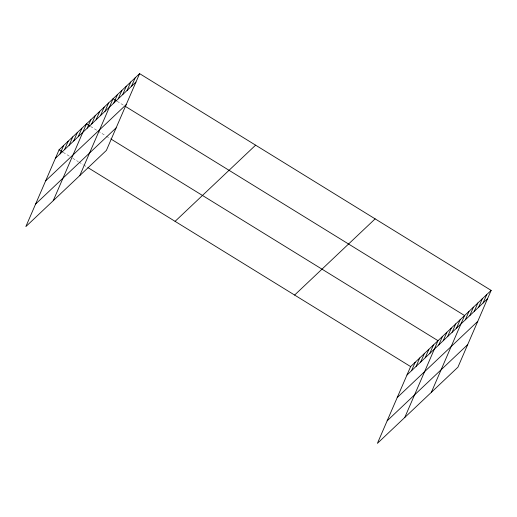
<?xml version="1.0" encoding="UTF-8"?>
<svg xmlns="http://www.w3.org/2000/svg" width="517" height="517" viewBox="0 0 517 517"><rect width="100%" height="100%" fill="white"/><g stroke="black" fill="none" stroke-linecap="round" stroke-linejoin="round"><path stroke-width="0.39" stroke-dasharray="2.58 1.94" d="M117.146 101.313L124.009 105.546M90.572 126.458L97.435 130.691M98.127 131.111L105.675 135.771M106.36 136.191L110.483 138.73M63.197 152.36L70.06 156.593M72.807 158.286L78.293 161.672M78.985 162.099L83.101 164.639M83.786 165.059L85.848 166.332"/><path stroke-width="0.78" d="M139.603 73.634L59.074 149.82L25.85 226.601L106.379 150.415L139.603 73.634L491.15 290.399L457.926 367.18L377.397 443.366L410.621 366.585L491.15 290.399M59.991 153.937L63.636 145.503M64.554 149.62L68.199 141.186M69.116 145.303L72.761 136.869M73.679 140.986L77.33 132.552M78.241 136.669L81.893 128.235M53.232 200.693L86.455 123.918L89.887 126.032M87.231 128.158L90.882 119.724M91.664 123.97L95.309 115.537M96.091 119.782L99.742 111.349M100.518 115.588L104.169 107.155M104.951 111.401L108.596 102.967M79.805 175.554L113.029 98.773L116.461 100.893M113.805 103.019L117.456 94.585M118.238 98.831L121.883 90.397M122.665 94.637L126.316 86.203M127.092 90.449L130.743 82.016M131.525 86.255L135.176 77.821M411.538 370.702L415.183 362.268M416.101 366.385L419.752 357.951M420.664 362.068L424.315 353.634M425.226 357.751L428.877 349.318M429.789 353.434L433.44 345.001M404.779 417.465L438.002 340.684L111.168 139.157M438.784 344.929L442.429 336.496M443.211 340.735L446.862 332.302M447.638 336.548L451.289 328.114M452.071 332.353L455.716 323.92M456.498 328.166L460.149 319.732M431.352 392.319L464.576 315.544L125.385 106.392M465.358 319.784L469.003 311.35M469.785 315.596L473.436 307.163M474.212 311.402L477.863 302.968M478.645 307.214L482.29 298.781M483.072 303.027L486.723 294.593M55.422 158.254L135.952 82.067M45.664 180.808L126.193 104.621M35.608 204.047L116.138 127.861M175.089 221.354L255.611 145.167M294.612 295.058L375.142 218.865M406.976 375.019L487.499 298.832M397.211 397.573L477.74 321.387M387.155 420.812L467.685 344.626M59.074 149.82L62.505 151.94M87.903 167.598L410.621 366.585"/></g></svg>
